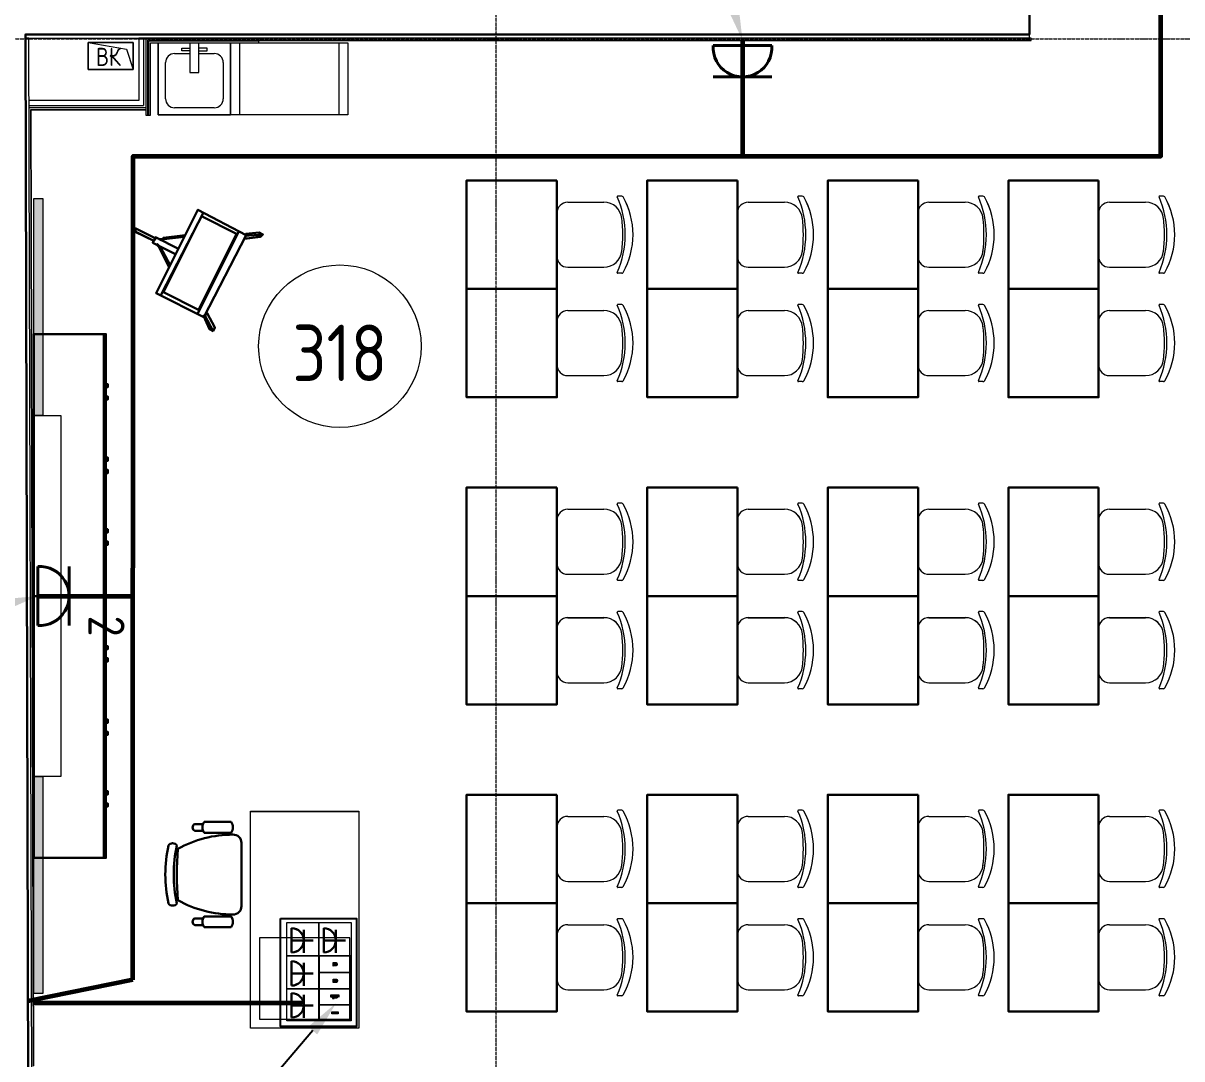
# Model space of a CAD drawing. Header units: millimetres. Extents: x -32 to 417638015, y -35 to 175284279.
# Drawn here: x 417139429 to 417145845, y 175234348 to 175240081 of the extents above; entities that cross this region are included whole.
import ezdxf
from ezdxf import colors
from ezdxf.entities.mleader import LeaderData, LeaderLine
from ezdxf.math import Vec2, Vec3

# ---------------------------------------------------------------- set-up
doc = ezdxf.new("R2010")
doc.units = ezdxf.units.MM
doc.linetypes.add('ADSK_Линия сетки', pattern=[25, 20, -2.5, 0, -2.5])
for name, color, linetype, lineweight in [('_ЭМ_В полу', 26, 'Кабель в трубе', 60), ('_ЭМ_гофра', 5, 'Continuous', 60), ('_ЭМ_ТХобщее_слой', 7, 'Continuous', 30), ('Аннотация', 7, 'Continuous', 18), ('Обобщенные модели', 7, 'Continuous', 18), ('Оси', 253, 'Continuous', 9), ('Сантехника', 7, 'Continuous', 18), ('Стены несущие', 7, 'Continuous', 30), ('Стены отделка', 7, 'Continuous', 30), ('Стены штриховка', 7, 'Continuous', 9), ('ТХ', 5, 'Continuous', 0), ('ШТРИХОВКА', 252, 'Continuous', 15), ('Электро', 250, 'Continuous', 25), ('ЭМ', 5, 'Continuous', 40), ('ЭОМ_Кабель Быт. розеток', 5, 'Continuous', 30), ('ЭОМ_Кабель для СУП', 150, 'Continuous', 9)]:
    doc.layers.add(name, color=color, linetype=linetype, lineweight=lineweight)
for name, color, linetype in [('_ЭМ_Надписи', 7, 'Continuous'), ('PDF _СС_розетки', 7, 'Continuous'), ('ВНУТРЯНКА', 1, 'Continuous'), ('ЭОМ_Лотки рабочие', 5, 'Continuous')]:
    doc.layers.add(name, color=color, linetype=linetype)
doc.layers.add('PDF _ЭОМ _розетки', color=7, linetype='Continuous', true_color=0xeb0000)
doc.layers.add('Линии', color=7, linetype='Continuous', lineweight=9, true_color=0x00a600)
doc.styles.add('ELine', font='txt.shx')
doc.styles.add('GOST Common', font='GOST_Common.ttf', dxfattribs={"width": 0.9, "height": 350})
doc.styles.add('GOST Common_4', font='GOST_Common.ttf', dxfattribs={"width": 0.9, "height": 200})
doc.styles.add('ЭОМ', font='isocpeur.ttf', dxfattribs={"width": 0.85, "height": 250})
doc.linetypes.add('TRAY', pattern='A,12.119257,["_",ELine,S=4.5,R=90,X=0,Y=-1.555839],0.750382,["_",ELine,S=4.5,R=0,X=0,Y=-0.805849],1.314849,["_",ELine,S=4.5,R=0,X=0,Y=-0.805849],2.250029,["_",ELine,S=4.5,R=90,X=0,Y=-1.555839],13.565483', length=30)
doc.linetypes.add('Кабель в трубе', pattern='A,8,[133,ltypeshp.shx,S=1,R=0,X=10,Y=1.3],-3,[130,ltypeshp.shx,S=1.5,R=-45,X=-1.5,Y=0],8', length=19)

# ---------------------------------------------------------------- blocks, each defined once
blk = doc.blocks.new('Стул ученич штабелир №5-7')
at = {"color": 0, "linetype": 'ByBlock', "lineweight": -2}
for p, q in [((-120.1, 0), (120.1, 0)), ((-120.1, 0), (120.1, 0)), ((-179.9, -60), (-179.9, -260.3)), ((-179.9, -60), (-179.9, -260.3)), ((180.1, -60), (180.1, -260.3)), ((180.1, -60), (180.1, -260.3)), ((-213.4, -359), (-213.4, -337.3)), ((-213.4, -359), (-213.4, -337.3)), ((213.6, -359), (213.6, -337.3)), ((213.6, -359), (213.6, -337.3))]:
    blk.add_line(p, q, dxfattribs=at)
for centre, radius, start, end in [((-119.9, -60), 60, 90, 180), ((-119.9, -60), 60, 90, 180), ((120.1, -60), 60, 0, 90), ((120.1, -60), 60, 0, 90), ((-79.9, -260.3), 100, 180, 264.25844), ((-79.9, -260.3), 100, 180, 264.25844), ((80.1, -260.3), 100, 275.74156, 0), ((80.1, -260.3), 100, 275.74156, 0), ((-210.4, -337.3), 3, 63.89783, 180), ((-210.4, -337.3), 3, 63.89783, 180), ((-203.4, -359), 10, 180, 238.06825), ((-203.4, -359), 10, 180, 238.06825), ((0.1, 142.3), 520.8, 246.31951, 293.68049), ((0.1, 142.3), 520.8, 246.31951, 293.68049), ((0.1, 9), 430.5, 240.99166, 299.00834), ((0.1, 9), 430.5, 240.99166, 299.00834), ((0.1, 435.5), 800.4, 263.24698, 276.75302), ((0.1, 435.5), 800.4, 263.24698, 276.75302), ((203.6, -359), 10, 301.93175, 0), ((203.6, -359), 10, 301.93175, 0), ((210.6, -337.3), 3, 0, 116.10217), ((210.6, -337.3), 3, 0, 116.10217)]:
    blk.add_arc(centre, radius, start, end, dxfattribs=at)
blk = doc.blocks.new('ТХ 3 этаж')
at = {"lineweight": 0}
h = blk.add_hatch(color=8, dxfattribs=at)
h.dxf.hatch_style = 1
h.paths.add_polyline_path([(15106.6, 7450.6), (15156.6, 7450.6), (15156.6, 6250.6), (15106.6, 6250.6)])
h = blk.add_hatch(color=8, dxfattribs=at)
h.dxf.hatch_style = 1
h.paths.add_polyline_path([(15106.6, 4250.6), (15156.6, 4250.6), (15156.6, 3050.6), (15106.6, 3050.6)])
at = {"color": 8, "linetype": 'Continuous'}
for p, q in [((15494.5, 5250.6), (15494.5, 6700.6)), ((15494.5, 3800.6), (15494.5, 5250.6)), ((15998.3, 3988.2), (16043.9, 3988.1)), ((16049.7, 4000.2), (16200.9, 4000.2)), ((15998.4, 3951.4), (16044.1, 3951.4)), ((16049.7, 3940), (16200.9, 3940)), ((16257.1, 3533.5), (16257.1, 3883.7)), ((15998.3, 3465.7), (16044.1, 3465.7)), ((16049.7, 3477.2), (16200.9, 3477.2)), ((15998.3, 3429), (16043.9, 3429)), ((16049.7, 3417), (16200.9, 3417))]:
    blk.add_line(p, q, dxfattribs=at)
at = {"color": 8}
for points in [[(18003.9, 7550.6), (18003.9, 6950.6), (17503.9, 6950.6), (17503.9, 7550.6)], [(19003.9, 7550.6), (19003.9, 6950.6), (18503.9, 6950.6), (18503.9, 7550.6)], [(20003.9, 7550.6), (20003.9, 6950.6), (19503.9, 6950.6), (19503.9, 7550.6)], [(21003.9, 7550.6), (21003.9, 6950.6), (20503.9, 6950.6), (20503.9, 7550.6)], [(16283.7, 7247.6), (16049.4, 6793.8), (15784.1, 6927.1), (16016, 7388.5)], [(16230.1, 7255.4), (16018.8, 6834.7), (15825, 6932.1), (16036.3, 7352.7)], [(15771.1, 7216.2), (15669.1, 7267.5), (15671.6, 7285.3), (15783.8, 7229)], [(15794, 7198.3), (15786.3, 7195.8), (15799.1, 7183)], [(15811.9, 7221.3), (15801.7, 7226.4), (15827.2, 7226.3)], [(18003.9, 6950.6), (18003.9, 6350.6), (17503.9, 6350.6), (17503.9, 6950.6)], [(19003.9, 6950.6), (19003.9, 6350.6), (18503.9, 6350.6), (18503.9, 6950.6)], [(20003.9, 6950.6), (20003.9, 6350.6), (19503.9, 6350.6), (19503.9, 6950.6)], [(21003.9, 6950.6), (21003.9, 6350.6), (20503.9, 6350.6), (20503.9, 6950.6)], [(16100.3, 6717.2), (16110.5, 6737.6), (16067.3, 6816.8), (16049.4, 6793.8), (16046.8, 6801.5), (16079.9, 6727.4)], [(18003.9, 5850.6), (18003.9, 5250.6), (17503.9, 5250.6), (17503.9, 5850.6)], [(19003.9, 5850.6), (19003.9, 5250.6), (18503.9, 5250.6), (18503.9, 5850.6)], [(20003.9, 5850.6), (20003.9, 5250.6), (19503.9, 5250.6), (19503.9, 5850.6)], [(21003.9, 5850.6), (21003.9, 5250.6), (20503.9, 5250.6), (20503.9, 5850.6)], [(18003.9, 5250.6), (18003.9, 4650.6), (17503.9, 4650.6), (17503.9, 5250.6)], [(19003.9, 5250.6), (19003.9, 4650.6), (18503.9, 4650.6), (18503.9, 5250.6)], [(20003.9, 5250.6), (20003.9, 4650.6), (19503.9, 4650.6), (19503.9, 5250.6)], [(21003.9, 5250.6), (21003.9, 4650.6), (20503.9, 4650.6), (20503.9, 5250.6)], [(18003.9, 4150.6), (18003.9, 3550.6), (17503.9, 3550.6), (17503.9, 4150.6)], [(19003.9, 4150.6), (19003.9, 3550.6), (18503.9, 3550.6), (18503.9, 4150.6)], [(20003.9, 4150.6), (20003.9, 3550.6), (19503.9, 3550.6), (19503.9, 4150.6)], [(21003.9, 4150.6), (21003.9, 3550.6), (20503.9, 3550.6), (20503.9, 4150.6)], [(18003.9, 3550.6), (18003.9, 2950.6), (17503.9, 2950.6), (17503.9, 3550.6)], [(19003.9, 3550.6), (19003.9, 2950.6), (18503.9, 2950.6), (18503.9, 3550.6)], [(20003.9, 3550.6), (20003.9, 2950.6), (19503.9, 2950.6), (19503.9, 3550.6)], [(21003.9, 3550.6), (21003.9, 2950.6), (20503.9, 2950.6), (20503.9, 3550.6)]]:
    blk.add_lwpolyline(points, close=True, dxfattribs=at)
at = {"color": 8, "lineweight": 0}
for points in [[(15106.6, 7450.6), (15156.6, 7450.6), (15156.6, 6250.6), (15106.6, 6250.6), (15106.6, 7450.6)], [(15106.6, 4250.6), (15156.6, 4250.6), (15156.6, 3050.6), (15106.6, 3050.6), (15106.6, 4250.6)]]:
    blk.add_lwpolyline(points, dxfattribs=at)
at = {"color": 8}
for points in [[(16046.6, 7373.1), (15812.2, 6919.4)], [(16242.9, 7268.1), (16016.2, 6816.9)], [(16276.1, 7245.1), (16375.6, 7252.5), (16362.8, 7239.8), (16273.5, 7227.2), (16283.7, 7247.6), (16281.2, 7255.3), (16355.2, 7262.8)], [(16355.2, 7262.8), (16375.6, 7252.5)], [(15892.4, 7142.5), (15765.9, 7206), (15781.3, 7236.6), (15907.7, 7173.1)], [(15940.5, 7238.4), (15827.2, 7226.3), (15824.7, 7234), (15945.3, 7247.9)], [(15861.6, 7081.3), (15806.7, 7185.5), (15799.1, 7183), (15856.8, 7071.7)], [(16100.3, 6717.2), (16054.5, 6804)]]:
    blk.add_lwpolyline(points, dxfattribs=at)
at = {"color": 8, "linetype": 'Continuous'}
for points in [[(15106.6, 5250.6), (15506.6, 5250.6), (15506.6, 6700.6), (15106.6, 6700.6)], [(15506.6, 6423.5), (15506.6, 6406.1), (15516.8, 6406.1), (15516.8, 6423.5)], [(15506.6, 6355.8), (15506.6, 6338.5), (15516.8, 6338.5), (15516.8, 6355.8)], [(15506.6, 6016.5), (15506.6, 5999.1), (15516.8, 5999.1), (15516.8, 6016.5)], [(15506.6, 5948.8), (15506.6, 5931.4), (15516.8, 5931.4), (15516.8, 5948.8)], [(15506.6, 5619.6), (15506.6, 5602.2), (15516.8, 5602.2), (15516.8, 5619.6)], [(15506.6, 5551.9), (15506.6, 5534.6), (15516.8, 5534.6), (15516.8, 5551.9)], [(15106.6, 3800.6), (15506.6, 3800.6), (15506.6, 5250.6), (15106.6, 5250.6)], [(15506.6, 4973.5), (15506.6, 4956.1), (15516.8, 4956.1), (15516.8, 4973.5)], [(15506.6, 4905.8), (15506.6, 4888.5), (15516.8, 4888.5), (15516.8, 4905.8)], [(15506.6, 4566.5), (15506.6, 4549.1), (15516.8, 4549.1), (15516.8, 4566.5)], [(15506.6, 4498.8), (15506.6, 4481.4), (15516.8, 4481.4), (15516.8, 4498.8)], [(15506.6, 4169.6), (15506.6, 4152.2), (15516.8, 4152.2), (15516.8, 4169.6)], [(15506.6, 4101.9), (15506.6, 4084.6), (15516.8, 4084.6), (15516.8, 4101.9)]]:
    blk.add_lwpolyline(points, close=True, dxfattribs=at)
at = {"color": 8, "linetype": 'Continuous', "lineweight": 5}
blk.add_lwpolyline([(15256.6, 6250.6), (15256.6, 4250.6), (15106.6, 4250.6), (15106.6, 6250.6)], close=True, dxfattribs=at)
at = {"color": 8, "linetype": 'Continuous'}
for centre, radius, start, end in [((16006.8, 3969.8), 20.2, 114.89545, 245.33537), ((16099.7, 3970.1), 58.4, 148.95101, 211.04877), ((16150.8, 3970.1), 58.4, 328.95097, 31.04877), ((16208.7, 3305.2), 624.5, 89.87797, 119.10589), ((16211.7, 3884.2), 45.4, 359.25187, 92.18664), ((16582.8, 3709.3), 747.5, 167.60199, 192.39777), ((15876, 3853.9), 28.1, 34.29007, 145.70964), ((16629.3, 3709.3), 747.5, 167.60199, 192.39777), ((17661.1, 3709.3), 1761.9, 175.39382, 184.65462), ((15876, 3564.6), 28.1, 214.29147, 325.70827), ((16208.7, 4112), 624.5, 240.90677, 270.12147), ((16211.7, 3532.9), 45.4, 267.81347, 0.74787), ((16006.9, 3447.4), 20.2, 114.89545, 245.33537), ((16099.7, 3447.1), 58.4, 148.95098, 211.04877), ((16150.8, 3447.1), 58.4, 328.95097, 31.04877)]:
    blk.add_arc(centre, radius, start, end, dxfattribs=at)
at = {"layer": 'ТХ', "color": 8}
for points in [[(16196.4, 8313.6), (16846.4, 8313.6), (16846.4, 7913.6), (16196.4, 7913.6)], [(16907.1, 4058.6), (16907.1, 2858.6), (16307.1, 2858.6), (16307.1, 4058.6)], [(16357.1, 3358.6), (16357.1, 2908.6), (16857.1, 2908.6), (16857.1, 3358.6)]]:
    blk.add_lwpolyline(points, close=True, dxfattribs=at)
for points in [[(16246.4, 8313.6), (16246.4, 7913.6)], [(16796.4, 8313.6), (16796.4, 7913.6)]]:
    blk.add_lwpolyline(points, dxfattribs=at)
at = {"layer": 'ТХ', "color": 8, "lineweight": 0, "rotation": 90}
for p in [(18003.9, 7250.6), (19003.9, 7250.6), (20003.9, 7250.6), (21003.9, 7250.6), (18003.9, 6650.6), (19003.9, 6650.6), (20003.9, 6650.6), (21003.9, 6650.6), (18003.9, 5550.6), (19003.9, 5550.6), (20003.9, 5550.6), (21003.9, 5550.6), (18003.9, 4950.6), (19003.9, 4950.6), (20003.9, 4950.6), (21003.9, 4950.6), (18003.9, 3850.6), (19003.9, 3850.6), (20003.9, 3850.6), (21003.9, 3850.6), (18003.9, 3250.6), (19003.9, 3250.6), (20003.9, 3250.6), (21003.9, 3250.6)]:
    blk.add_blockref('Стул ученич штабелир №5-7', p, dxfattribs=at)
blk = doc.blocks.new('План 3 этажа')
at = {"layer": 'Линии', "color": 8}
blk.add_circle((9791.155, 6751.874), 450, dxfattribs=at)
at = {"layer": 'Обобщенные модели', "color": 8}
for p, q in [((8397.343, 8284.103), (8397.343, 8434.103)), ((8397.343, 8434.103), (8647.343, 8434.103)), ((8397.343, 8434.103), (8609.843, 8396.603)), ((8647.343, 8434.103), (8397.343, 8434.103)), ((8397.343, 8434.103), (8397.343, 8284.103)), ((8647.343, 8434.103), (8647.343, 8284.103)), ((8647.343, 8284.103), (8647.343, 8434.103)), ((8609.843, 8396.603), (8647.343, 8284.103)), ((8647.343, 8284.103), (8397.343, 8284.103)), ((8397.343, 8284.103), (8647.343, 8284.103))]:
    blk.add_line(p, q, dxfattribs=at)
for start, end in [(90, 270), (105, 180), (210, 270), (270, 90), (330, 75)]:
    blk.add_arc((8522.343, 8359.103), 2.5, start, end, dxfattribs=at)
at = {"layer": 'Оси', "color": 8, "linetype": 'ADSK_Линия сетки'}
for p, q in [((10656.908, -3523.688), (10656.908, 21256.876)), ((-10051.774, 8453.902), (56512.196, 8453.902))]:
    blk.add_line(p, q, dxfattribs=at)
at = {"layer": 'Сантехника', "color": 8}
for p, q in [((8785.54, 8431.544), (8785.54, 8032.14)), ((8785.54, 8032.14), (8785.54, 8431.544)), ((8960.54, 8431.544), (8960.54, 8267.127)), ((9010.54, 8267.127), (9010.54, 8431.544)), ((9185.54, 8032.14), (9185.54, 8431.544)), ((9185.54, 8431.544), (9185.54, 8032.14)), ((8875.54, 8372.141), (8960.54, 8372.141)), ((8915.54, 8402.14), (8960.54, 8402.14)), ((8915.54, 8387.14), (8915.54, 8402.14)), ((8960.54, 8387.14), (8915.54, 8387.14)), ((9055.54, 8402.14), (9010.54, 8402.14)), ((9010.54, 8387.14), (9055.54, 8387.14)), ((9010.54, 8372.141), (9095.539, 8372.141)), ((9055.54, 8387.14), (9055.54, 8402.14)), ((8825.54, 8122.139), (8825.54, 8322.141)), ((9145.539, 8322.141), (9145.539, 8122.139)), ((8960.54, 8267.127), (9010.54, 8267.127)), ((8785.54, 8032.14), (9185.54, 8032.14)), ((9185.54, 8032.14), (8785.54, 8032.14)), ((9095.539, 8072.139), (8875.54, 8072.139))]:
    blk.add_line(p, q, dxfattribs=at)
for centre, start, end in [((8875.54, 8322.141), 90, 180), ((9095.539, 8322.141), 0, 90), ((8875.54, 8122.139), 180, 270), ((9095.539, 8122.139), 270, 0)]:
    blk.add_arc(centre, 50, start, end, dxfattribs=at)
at = {"layer": 'Стены несущие', "color": 8}
for p, q in [((13610.343, 8477.14), (13610.343, 8847.14)), ((8821.343, 8477.14), (8049.457, 8477.14)), ((8065.475, 2556.839), (8049.457, 8477.14)), ((13610.343, 8477.14), (8821.343, 8477.14))]:
    blk.add_line(p, q, dxfattribs=at)
at = {"layer": 'Стены отделка', "color": 8, "lineweight": 9}
for p, q in [((8049.457, 8477.14), (8047.343, 8477.14)), ((8047.343, 8477.14), (8047.343, 8457.14)), ((13610.343, 8457.14), (13610.343, 8477.14)), ((8047.343, 8457.14), (9342.343, 8457.14)), ((8067.94, 8457.193), (8047.941, 8457.133)), ((8047.941, 8457.133), (8065.475, 2558.324)), ((8085.42, 2577.133), (8067.94, 8457.193)), ((8677.343, 8456.544), (8677.343, 8111.544)), ((9342.343, 8456.544), (8677.343, 8456.544)), ((8717.343, 8456.544), (8717.343, 8031.544)), ((8742.343, 8031.544), (8742.343, 8431.544)), ((8742.343, 8431.544), (9342.343, 8431.544)), ((9342.343, 8457.14), (9342.343, 8456.544)), ((9342.343, 8445.14), (13620.343, 8445.14)), ((9342.343, 8431.544), (9342.343, 8445.14)), ((13620.343, 8457.14), (13610.343, 8457.14)), ((13620.343, 8445.14), (13620.343, 8457.14)), ((8677.343, 8111.544), (8068.477, 8111.544)), ((8068.477, 8111.544), (8068.477, 8071.544)), ((8717.343, 8071.544), (8068.477, 8071.544)), ((8081.123, 8059.544), (8717.343, 8059.544)), ((8096.849, 2769.133), (8081.123, 8059.544)), ((8717.343, 8031.544), (8742.343, 8031.544))]:
    blk.add_line(p, q, dxfattribs=at)
at = {"layer": 'Стены штриховка', "color": 8}
for p, q in [((8704.343, 8456.544), (8704.343, 8084.544)), ((8727.343, 8031.544), (8727.343, 8446.544)), ((9342.343, 8446.544), (8727.343, 8446.544)), ((8733.343, 8031.544), (8733.343, 8440.544)), ((9342.343, 8440.544), (8733.343, 8440.544)), ((13610.343, 8457.14), (9342.343, 8457.14)), ((9342.343, 8447.14), (13620.343, 8447.14)), ((9342.343, 8447.14), (9342.343, 8445.14)), ((8068.477, 8084.544), (8704.343, 8084.544)), ((8079.117, 8061.544), (8717.343, 8061.544)), ((8094.855, 2767.133), (8079.117, 8061.544))]:
    blk.add_line(p, q, dxfattribs=at)
at = {"layer": 'ЭОМ_Лотки рабочие'}
blk.add_blockref('ТХ 3 этаж', (-7010.895, 118.542), dxfattribs=at)
at = {"layer": 'Аннотация', "color": 8, "lineweight": 9, "line_spacing_factor": 1.022766}
for s, insert, char_height, width, attachment_point, style in [('\\pxt3.6,7.2,10.8,14.4,18,21.6,25.2,28.8,32.4,36,39.6,43.2,46.8,50.4,54,57.6,61.2,64.8,68.4,72,75.6,79.2,82.8,86.4,90,93.6,97.2,100.8,104.4,108,111.6,115.2;{ВК}', (8440.332, 8403.759), 100, 156.348, 1, 'GOST Common_4'), ('318', (9791.155, 6714.926), 312.5, 520.21112, 5, 'GOST Common')]:
    blk.add_mtext(s, dxfattribs=dict(at, insert=insert, char_height=char_height, width=width, attachment_point=attachment_point, style=style))
blk = doc.blocks.new('_ЭМ_ТХ2_3 этаж_нов')
at = {"lineweight": 0}
h = blk.add_hatch(color=8, dxfattribs=at)
h.dxf.hatch_style = 1
h.paths.add_polyline_path([(14088.8, 7415.2), (14138.8, 7415.2), (14138.8, 6215.2), (14088.8, 6215.2)])
h = blk.add_hatch(color=8, dxfattribs=at)
h.dxf.hatch_style = 1
h.paths.add_polyline_path([(14088.8, 4215.2), (14138.8, 4215.2), (14138.8, 3015.2), (14088.8, 3015.2)])
at = {"color": 8, "linetype": 'Continuous'}
for p, q in [((14476.7, 5215.2), (14476.7, 6665.2)), ((14476.7, 3765.2), (14476.7, 5215.2)), ((14980.5, 3952.8), (15026.1, 3952.8)), ((14980.5, 3916.1), (15026.3, 3916.1)), ((15031.9, 3964.8), (15183.1, 3964.8)), ((15031.9, 3904.6), (15183.1, 3904.6)), ((15239.3, 3498.1), (15239.3, 3848.3)), ((14980.5, 3430.4), (15026.3, 3430.4)), ((15031.9, 3441.8), (15183.1, 3441.8)), ((14980.5, 3393.6), (15026.1, 3393.7)), ((15031.9, 3381.6), (15183.1, 3381.6))]:
    blk.add_line(p, q, dxfattribs=at)
at = {"color": 8}
for points in [[(16986.1, 7515.2), (16986.1, 6915.2), (16486.1, 6915.2), (16486.1, 7515.2)], [(17986.1, 7515.2), (17986.1, 6915.2), (17486.1, 6915.2), (17486.1, 7515.2)], [(18986.1, 7515.2), (18986.1, 6915.2), (18486.1, 6915.2), (18486.1, 7515.2)], [(19986.1, 7515.2), (19986.1, 6915.2), (19486.1, 6915.2), (19486.1, 7515.2)], [(15265.9, 7212.2), (15031.6, 6758.5), (14766.3, 6891.7), (14998.2, 7353.2)], [(15212.3, 7220), (15001, 6799.4), (14807.2, 6896.8), (15018.5, 7317.4)], [(14753.3, 7180.9), (14651.2, 7232.1), (14653.8, 7250), (14766, 7193.6)], [(14794.1, 7185.9), (14783.9, 7191), (14809.4, 7191)], [(14776.2, 7162.9), (14768.5, 7160.4), (14781.3, 7147.6)], [(16986.1, 6915.2), (16986.1, 6315.2), (16486.1, 6315.2), (16486.1, 6915.2)], [(17986.1, 6915.2), (17986.1, 6315.2), (17486.1, 6315.2), (17486.1, 6915.2)], [(18986.1, 6915.2), (18986.1, 6315.2), (18486.1, 6315.2), (18486.1, 6915.2)], [(19986.1, 6915.2), (19986.1, 6315.2), (19486.1, 6315.2), (19486.1, 6915.2)], [(15082.5, 6681.8), (15092.7, 6702.2), (15049.5, 6781.4), (15031.6, 6758.5), (15029, 6766.2), (15062.1, 6692.1)], [(16986.1, 5815.2), (16986.1, 5215.2), (16486.1, 5215.2), (16486.1, 5815.2)], [(17986.1, 5815.2), (17986.1, 5215.2), (17486.1, 5215.2), (17486.1, 5815.2)], [(18986.1, 5815.2), (18986.1, 5215.2), (18486.1, 5215.2), (18486.1, 5815.2)], [(19986.1, 5815.2), (19986.1, 5215.2), (19486.1, 5215.2), (19486.1, 5815.2)], [(16986.1, 5215.2), (16986.1, 4615.2), (16486.1, 4615.2), (16486.1, 5215.2)], [(17986.1, 5215.2), (17986.1, 4615.2), (17486.1, 4615.2), (17486.1, 5215.2)], [(18986.1, 5215.2), (18986.1, 4615.2), (18486.1, 4615.2), (18486.1, 5215.2)], [(19986.1, 5215.2), (19986.1, 4615.2), (19486.1, 4615.2), (19486.1, 5215.2)], [(16986.1, 4115.2), (16986.1, 3515.2), (16486.1, 3515.2), (16486.1, 4115.2)], [(17986.1, 4115.2), (17986.1, 3515.2), (17486.1, 3515.2), (17486.1, 4115.2)], [(18986.1, 4115.2), (18986.1, 3515.2), (18486.1, 3515.2), (18486.1, 4115.2)], [(19986.1, 4115.2), (19986.1, 3515.2), (19486.1, 3515.2), (19486.1, 4115.2)], [(16986.1, 3515.2), (16986.1, 2915.2), (16486.1, 2915.2), (16486.1, 3515.2)], [(17986.1, 3515.2), (17986.1, 2915.2), (17486.1, 2915.2), (17486.1, 3515.2)], [(18986.1, 3515.2), (18986.1, 2915.2), (18486.1, 2915.2), (18486.1, 3515.2)], [(19986.1, 3515.2), (19986.1, 2915.2), (19486.1, 2915.2), (19486.1, 3515.2)]]:
    blk.add_lwpolyline(points, close=True, dxfattribs=at)
at = {"color": 8, "lineweight": 0}
for points in [[(14088.8, 7415.2), (14138.8, 7415.2), (14138.8, 6215.2), (14088.8, 6215.2), (14088.8, 7415.2)], [(14088.8, 4215.2), (14138.8, 4215.2), (14138.8, 3015.2), (14088.8, 3015.2), (14088.8, 4215.2)]]:
    blk.add_lwpolyline(points, dxfattribs=at)
at = {"color": 8}
for points in [[(15028.8, 7337.8), (14794.4, 6884)], [(14874.6, 7107.1), (14748.1, 7170.7), (14763.5, 7201.3), (14889.9, 7137.7)], [(14922.7, 7203), (14809.4, 7191), (14806.9, 7198.6), (14927.5, 7212.5)], [(15225.1, 7232.7), (14998.4, 6781.5)], [(15258.3, 7209.7), (15357.8, 7217.2), (15345, 7204.4), (15255.7, 7191.8), (15265.9, 7212.2), (15263.4, 7219.9), (15337.4, 7227.4)], [(15337.4, 7227.4), (15357.8, 7217.2)], [(14843.8, 7046), (14788.9, 7150.2), (14781.3, 7147.6), (14839, 7036.3)], [(15082.5, 6681.8), (15036.7, 6768.7)]]:
    blk.add_lwpolyline(points, dxfattribs=at)
at = {"color": 8, "linetype": 'Continuous'}
for points in [[(14088.8, 5215.2), (14488.8, 5215.2), (14488.8, 6665.2), (14088.8, 6665.2)], [(14488.8, 6388.2), (14488.8, 6370.8), (14499, 6370.8), (14499, 6388.2)], [(14488.8, 6320.5), (14488.8, 6303.1), (14499, 6303.1), (14499, 6320.5)], [(14488.8, 5981.1), (14488.8, 5963.8), (14499, 5963.8), (14499, 5981.1)], [(14488.8, 5913.5), (14488.8, 5896.1), (14499, 5896.1), (14499, 5913.5)], [(14488.8, 5584.3), (14488.8, 5566.9), (14499, 5566.9), (14499, 5584.3)], [(14488.8, 5516.6), (14488.8, 5499.2), (14499, 5499.2), (14499, 5516.6)], [(14088.8, 3765.2), (14488.8, 3765.2), (14488.8, 5215.2), (14088.8, 5215.2)], [(14488.8, 4938.2), (14488.8, 4920.8), (14499, 4920.8), (14499, 4938.2)], [(14488.8, 4870.5), (14488.8, 4853.1), (14499, 4853.1), (14499, 4870.5)], [(14488.8, 4531.1), (14488.8, 4513.8), (14499, 4513.8), (14499, 4531.1)], [(14488.8, 4463.5), (14488.8, 4446.1), (14499, 4446.1), (14499, 4463.5)], [(14488.8, 4134.3), (14488.8, 4116.9), (14499, 4116.9), (14499, 4134.3)], [(14488.8, 4066.6), (14488.8, 4049.2), (14499, 4049.2), (14499, 4066.6)]]:
    blk.add_lwpolyline(points, close=True, dxfattribs=at)
at = {"color": 8, "linetype": 'Continuous', "lineweight": 5}
blk.add_lwpolyline([(14238.8, 6215.2), (14238.8, 4215.2), (14088.8, 4215.2), (14088.8, 6215.2)], close=True, dxfattribs=at)
at = {"color": 8, "linetype": 'Continuous'}
for centre, radius, start, end in [((14989, 3934.4), 20.2, 114.89545, 245.33537), ((15081.9, 3934.7), 58.4, 148.95101, 211.04877), ((15133, 3934.7), 58.4, 328.95097, 31.04877), ((15190.8, 3269.8), 624.5, 89.87797, 119.10589), ((15193.9, 3848.9), 45.4, 359.25187, 92.18664), ((15565, 3673.9), 747.5, 167.60199, 192.39777), ((14858.2, 3818.6), 28.1, 34.29007, 145.70964), ((15611.5, 3673.9), 747.5, 167.60199, 192.39777), ((16643.3, 3673.9), 1761.9, 175.39382, 184.65462), ((15190.9, 4076.6), 624.5, 240.90677, 270.12147), ((14858.2, 3529.3), 28.1, 214.29147, 325.70827), ((15193.9, 3497.5), 45.4, 267.81347, 0.74787), ((14989.1, 3412), 20.2, 114.89545, 245.33537), ((15081.9, 3411.7), 58.4, 148.95098, 211.04877), ((15133, 3411.7), 58.4, 328.95097, 31.04877)]:
    blk.add_arc(centre, radius, start, end, dxfattribs=at)
at = {"layer": 'ТХ', "color": 8}
for points in [[(15178.6, 8278.2), (15828.6, 8278.2), (15828.6, 7878.2), (15178.6, 7878.2)], [(15889.3, 4023.2), (15889.3, 2823.2), (15289.3, 2823.2), (15289.3, 4023.2)], [(15339.3, 3323.2), (15339.3, 2873.2), (15839.3, 2873.2), (15839.3, 3323.2)]]:
    blk.add_lwpolyline(points, close=True, dxfattribs=at)
for points in [[(15228.6, 8278.2), (15228.6, 7878.2)], [(15778.6, 8278.2), (15778.6, 7878.2)]]:
    blk.add_lwpolyline(points, dxfattribs=at)
at = {"layer": 'ТХ', "color": 8, "lineweight": 0, "rotation": 90}
for p in [(16986.1, 7215.2), (17986.1, 7215.2), (18986.1, 7215.2), (19986.1, 7215.2), (16986.1, 6615.2), (17986.1, 6615.2), (18986.1, 6615.2), (19986.1, 6615.2), (16986.1, 5515.2), (17986.1, 5515.2), (18986.1, 5515.2), (19986.1, 5515.2), (16986.1, 4915.2), (17986.1, 4915.2), (18986.1, 4915.2), (19986.1, 4915.2), (16986.1, 3815.2), (17986.1, 3815.2), (18986.1, 3815.2), (19986.1, 3815.2), (16986.1, 3215.2), (17986.1, 3215.2), (18986.1, 3215.2), (19986.1, 3215.2)]:
    blk.add_blockref('Стул ученич штабелир №5-7', p, dxfattribs=at)
blk = doc.blocks.new('розетк для люка')
at = {"layer": 'ВНУТРЯНКА', "color": 5, "lineweight": 30, "ltscale": 100, "transparency": 33554687}
blk.add_line((-67.1, -58.8), (-67.1, 69), dxfattribs=at)
at = {"layer": 'Электро', "color": 5, "lineweight": 30, "transparency": 33554687}
for p, q in [((0, 67.3), (0, -67.3)), ((0, 0), (-120.1, 0))]:
    blk.add_line(p, q, dxfattribs=at)
blk.add_ellipse((0.1, 0), major_axis=(47.6, 47.6), ratio=1, start_param=0.787621, end_param=3.924768, dxfattribs=at)
blk = doc.blocks.new('Люк на 6 мест')
h = blk.add_hatch(color=256)
h.dxf.hatch_style = 1
h.paths.add_polyline_path([(-284.6, 515.7), (-284.6, 526.8), (-319.2, 527), (-319.2, 515.9)])
h = blk.add_hatch(color=256)
h.dxf.hatch_style = 1
h.paths.add_polyline_path([(-323.7, 435.1), (-323.7, 435.1), (-313, 442.8), (-289.1, 442.7), (-279.4, 435), (-279.4, 435), (-279.3, 422.8), (-323.6, 422.8)])
h = blk.add_hatch(color=256)
h.dxf.hatch_style = 1
h.paths.add_polyline_path([(-311.7, 334.8), (-311.7, 341.7), (-317.2, 341.7), (-317.3, 347.2), (-311.8, 347.2), (-311.8, 354.1), (-292.5, 354.1), (-292.5, 334.9)])
h = blk.add_hatch(color=256)
h.dxf.hatch_style = 1
h.paths.add_polyline_path([(-311.3, 243.2), (-311.3, 250.1), (-316.8, 250.1), (-316.8, 255.6), (-311.3, 255.6), (-311.3, 262.4), (-292, 262.5), (-292, 243.2)])
for p, q in [((-323.6, 422.8), (-323.7, 435.1)), ((-323.7, 435.1), (-323.7, 435.1)), ((-279.3, 422.8), (-323.6, 422.8)), ((-289.1, 442.7), (-296.8, 442.7)), ((-296.8, 442.7), (-296.8, 435)), ((-289.1, 435), (-289.1, 442.7)), ((-289.1, 435), (-279.4, 435)), ((-279.4, 435), (-279.3, 422.8))]:
    blk.add_line(p, q)
for points in [[(-215.5, 477.1), (-388.3, 476.8), (-388.3, 565.7), (-215.5, 566)], [(-284.6, 526.8), (-284.6, 515.7), (-319.2, 515.9), (-319.2, 527)], [(-215.5, 388.2), (-388.3, 387.9), (-388.3, 476.8), (-215.5, 477.1)], [(-215.5, 299.3), (-388.3, 299), (-388.3, 387.9), (-215.5, 388.2)], [(-215.8, 205.5), (-388.7, 205.1), (-388.3, 299), (-215.5, 299.3)]]:
    blk.add_lwpolyline(points, close=True)
for points in [[(-311.8, 347.2), (-317.3, 347.2), (-317.2, 341.7), (-311.7, 341.7)], [(-311.8, 347.2), (-311.8, 354.1), (-292.5, 354.1)], [(-292.5, 354.1), (-292.5, 334.9), (-311.7, 334.8), (-311.7, 341.7)], [(-292, 262.5), (-292, 243.2), (-311.3, 243.2), (-311.3, 250.1)], [(-311.3, 255.6), (-311.3, 262.4), (-292, 262.5)], [(-311.3, 255.6), (-316.8, 255.6), (-316.8, 250.1), (-311.3, 250.1)]]:
    blk.add_lwpolyline(points)
at = {"layer": 'PDF _СС_розетки', "linetype": 'Continuous', "lineweight": 20, "transparency": 33554687}
for points in [[(-391.2, 566), (-213.4, 566), (-213.4, 388.2), (-391.2, 388.2)], [(-391.2, 388.2), (-213.4, 388.2), (-213.4, 205.3), (-391.2, 205.3)], [(-391.2, 388.2), (-213.4, 388.2), (-213.4, 205.3), (-391.2, 205.3)], [(-391.2, 205.3), (-213.4, 205.3), (-213.4, 22.4), (-391.2, 22.4)]]:
    blk.add_lwpolyline(points, close=True, dxfattribs=at)
at = {"layer": 'PDF _ЭОМ _розетки', "color": 3, "linetype": 'Continuous', "lineweight": 25, "transparency": 33554687}
blk.add_lwpolyline([(0, 0), (-421.6, 0), (-421.6, 596.5), (0, 596.5)], close=True, dxfattribs=at)
at = {"layer": 'PDF _ЭОМ _розетки', "color": 7, "linetype": 'Continuous', "lineweight": 20, "transparency": 33554687}
for points in [[(-35.6, 388.2), (-213.4, 388.2), (-213.4, 566), (-35.6, 566)], [(-35.6, 205.3), (-213.4, 205.3), (-213.4, 388.2), (-35.6, 388.2)], [(-35.6, 22.4), (-213.4, 22.4), (-213.4, 205.3), (-35.6, 205.3)]]:
    blk.add_lwpolyline(points, close=True, dxfattribs=at)
at = {"layer": 'ВНУТРЯНКА', "color": 5, "lineweight": 30, "ltscale": 100, "transparency": 33554687}
for p, q in [((-129, 244.7), (-129, 372.6)), ((-128.8, 244.7), (-128.8, 372.6)), ((-306.8, 61.8), (-306.8, 189.7)), ((-306.6, 61.8), (-306.6, 189.7)), ((-128.8, 61.8), (-128.8, 189.7))]:
    blk.add_line(p, q, dxfattribs=at)
at = {"layer": 'ВНУТРЯНКА', "color": 1, "lineweight": 30, "ltscale": 100, "transparency": 33554687}
blk.add_line((-129, 61.8), (-129, 189.7), dxfattribs=at)
at = {"layer": 'Электро', "color": 5, "lineweight": 30, "transparency": 33554687}
for p, q in [((-61.9, 370.8), (-61.9, 236.3)), ((-61.7, 370.8), (-61.7, 236.3)), ((-61.9, 303.6), (-181.9, 303.6)), ((-61.7, 303.6), (-181.8, 303.6)), ((-239.5, 188), (-239.5, 53.4)), ((-61.7, 188), (-61.7, 53.4)), ((-239.7, 120.7), (-359.7, 120.7)), ((-239.5, 120.7), (-359.6, 120.7)), ((-61.7, 120.7), (-181.8, 120.7))]:
    blk.add_line(p, q, dxfattribs=at)
at = {"layer": 'Электро', "color": 1, "lineweight": 30, "transparency": 33554687}
for p, q in [((-239.7, 188), (-239.7, 53.4)), ((-61.9, 188), (-61.9, 53.4)), ((-61.9, 120.7), (-181.9, 120.7))]:
    blk.add_line(p, q, dxfattribs=at)
at = {"layer": 'Электро', "color": 5, "lineweight": 30, "transparency": 33554687}
for centre in [(-61.7, 303.6), (-61.6, 303.6), (-239.5, 120.7), (-239.4, 120.7), (-61.6, 120.7)]:
    blk.add_ellipse(centre, major_axis=(47.6, 47.6), ratio=1, start_param=0.787621, end_param=3.924768, dxfattribs=at)
at = {"layer": 'Электро', "color": 1, "lineweight": 30, "transparency": 33554687}
blk.add_ellipse((-61.7, 120.7), major_axis=(47.6, 47.6), ratio=1, start_param=0.787621, end_param=3.924768, dxfattribs=at)
at = {"color": 5, "linetype": 'TRAY', "lineweight": 53, "transparency": 33554687}
blk.add_blockref('розетк для люка', (-61.9, 480.3), dxfattribs=at)
blk = doc.blocks.new('1м розетка IP20')
at = {"layer": 'ЭМ', "color": 5}
for p, q in [((-10.5, 162.7), (-10.5, -162.7)), ((163.1, 162.7), (163.1, -162.7)), ((-10.5, 0), (315.5, 0))]:
    blk.add_line(p, q, dxfattribs=at)
blk.add_arc((0, 0), 163.1, 266.31959, 93.68041, dxfattribs=at)
blk = doc.blocks.new('2м розетка IP20')
at = {"layer": 'ЭМ', "color": 5}
for p, q in [((-494124.5, -357092.4), (-494124.5, -356766.5)), ((-494287.3, -356918.9), (-493961.8, -356918.9)), ((-494287.3, -357092.4), (-493961.8, -357092.4))]:
    blk.add_line(p, q, dxfattribs=at)
blk.add_arc((-494124.5, -357082), 163.1, 356.31959, 183.68041, dxfattribs=at)
at = {"layer": 'ЭОМ_Кабель Быт. розеток', "color": 7, "insert": (-494016.1, -356612.2), "char_height": 200, "attachment_point": 1, "style": 'ЭОМ'}
blk.add_mtext_dynamic_manual_height_columns('2', width=91.256, gutter_width=1250, heights=[0], dxfattribs=at)

msp = doc.modelspace()

# ---------------------------------------------------------------- linework, layer by layer
at = {"layer": '_ЭМ_В полу', "ltscale": 25}
msp.add_lwpolyline([(417140974.4, 175234656.2), (417139487.4, 175234656.5)], dxfattribs=at)
at = {"layer": '_ЭМ_гофра', "linetype": 'ByBlock'}
for points in [[(417140036.1, 175234785.4), (417140037.3, 175239344.9), (417145730, 175239344.9), (417145730, 175241905.8)], [(417143412.5, 175239985.8), (417143412.5, 175239344.9)], [(417139510.1, 175236909.8), (417140036.6, 175236909.7)], [(417140036.1, 175234785.4), (417139455.5, 175234667.3)]]:
    msp.add_lwpolyline(points, dxfattribs=at)

# ---------------------------------------------------------------- block references
at = {"layer": '_ЭМ_ТХобщее_слой', "lineweight": 50}
msp.add_blockref('_ЭМ_ТХ2_3 этаж_нов', (417125398.5, 175231694.6), dxfattribs=at)
at = {"layer": 'ШТРИХОВКА'}
msp.add_blockref('План 3 этажа', (417131391.6, 175231540.7), dxfattribs=at)
at = {"layer": 'ЭМ', "rotation": 270}
msp.add_blockref('1м розетка IP20', (417143412.5, 175239946.6), dxfattribs=at)
at = {"layer": 'ЭОМ_Кабель Быт. розеток', "rotation": 270}
msp.add_blockref('2м розетка IP20', (417496602.5, 174742785.3), dxfattribs=at)
at = {"layer": 'ЭОМ_Кабель для СУП', "color": 217, "linetype": 'ByBlock', "lineweight": 40, "true_color": 0x93278f, "transparency": 33554687, "rotation": 180}
msp.add_blockref('Люк на 6 мест', (417140853.7, 175235124.1), dxfattribs=at)

# ---------------------------------------------------------------- leaders
at = {"layer": '_ЭМ_Надписи', "color": 7, "ltscale": 5}
ml = msp.add_multileader_mtext('Standard', dxfattribs=at)
ml.set_content('{\\fGOST Common|b0|i0|c204|p34;\\W0.9;\\C256;3ЩРС-1\\fISOCPEUR|b0|i0|c204|p34;\\W0.85; Гр.9 Эл.суш.\\P\\fGOST Common|b0|i0|c0|p34;\\W0.9;h=\\fGOST Common|b0|i0|c204|p34;1\\fGOST Common|b0|i0|c0|p34;.\\fGOST Common|b0|i0|c204|p34;1м \\fGOST Common|b0|i0|c0|p34;L=1\\fGOST Common|b0|i0|c204|p34;м}', color=1, style='ЭОМ')
ml.set_leader_properties()
ml.build(insert=Vec2(0, 0))
ml.multileader.update_dxf_attribs({"text_left_attachment_type": 6, "text_right_attachment_type": 6, "dogleg_length": 0, "arrow_head_size": 200})
ctx = ml.context
ctx.base_point, ctx.char_height, ctx.arrow_head_size, ctx.landing_gap_size, ctx.plane_origin = Vec3(417137830, 175242562.5), 250, 200, 0, Vec3(417112174.5, 175255779)
ctx.left_attachment, ctx.right_attachment = 6, 6
notes = []
notes.append((ctx, [(0, (1, 1, 0), (417137830, 175242562.5), (1, 0), 0, [(0, [(417137060.2, 175240000)], 0, [])])]))
ctx.mtext.insert, ctx.mtext.width, ctx.mtext.defined_height, ctx.mtext.flow_direction = Vec3(417137830, 175242862.5), 2073.809, 545.6, 5
ml = msp.add_multileader_mtext('Standard', dxfattribs=at)
ml.set_content('{\\fGOST Common|b0|i0|c204|p34;\\W0.9;\\C256;3ЩРС-1\\fISOCPEUR|b0|i0|c204|p34;\\W0.85; Гр.7 Резерв\\P\\fGOST Common|b0|i0|c0|p34;\\W0.9;h=\\fGOST Common|b0|i0|c204|p34;1\\fGOST Common|b0|i0|c0|p34;.\\fGOST Common|b0|i0|c204|p34;8м}', color=1, style='ЭОМ')
ml.set_leader_properties()
ml.build(insert=Vec2(0, 0))
ml.multileader.update_dxf_attribs({"text_left_attachment_type": 6, "text_right_attachment_type": 6, "dogleg_length": 0, "arrow_head_size": 200})
ctx = ml.context
ctx.base_point, ctx.char_height, ctx.arrow_head_size, ctx.landing_gap_size, ctx.plane_origin = Vec3(417141184.6, 175242175.7), 250, 200, 0, Vec3(417115478.1, 175252084.3)
ctx.left_attachment, ctx.right_attachment = 6, 6
notes.append((ctx, [(1, (1, 1, 0), (417142790.8, 175242175.7), (-1, 0), 0, [(1, [(417143412.5, 175239985.8)], 0, [])])]))
ctx.mtext.insert, ctx.mtext.width, ctx.mtext.defined_height, ctx.mtext.flow_direction = Vec3(417141184.6, 175242475.7), 2273.288, 545.6, 5
ml = msp.add_multileader_mtext('Standard', dxfattribs=at)
ml.set_content('{\\fGOST Common|b0|i0|c204|p34;\\W0.9;\\C256;3ЩРС-1\\fISOCPEUR|b0|i0|c204|p34;\\W0.85; Гр.8\\P\\W1;\\C0;Итер. у-во}', color=1, style='ЭОМ')
ml.set_leader_properties()
ml.build(insert=Vec2(0, 0))
ml.multileader.update_dxf_attribs({"text_left_attachment_type": 6, "text_right_attachment_type": 6, "dogleg_length": 0, "arrow_head_size": 200})
ctx = ml.context
ctx.base_point, ctx.char_height, ctx.arrow_head_size, ctx.landing_gap_size, ctx.plane_origin = Vec3(417145666.7, 175230718), 250, 200, 0, Vec3(417136938.1, 175238756.9)
ctx.left_attachment, ctx.right_attachment = 6, 6
notes.append((ctx, [(1, (1, 1, 0), (417147316.7, 175230718), (-1, 0), 0, [(0, [(417147657.5, 175237149.5)], 0, [])])]))
ctx.mtext.insert, ctx.mtext.width, ctx.mtext.defined_height, ctx.mtext.flow_direction = Vec3(417145666.7, 175231043), 2879.263, 1412.5, 5
ml = msp.add_multileader_mtext('Standard', dxfattribs=at)
ml.set_content('{\\fGOST Common|b0|i0|c204|p34;\\W0.9;\\C256;3ЩРС-1\\fISOCPEUR|b0|i0|c204|p34;\\W0.85; Гр.7\\Ph=2.0м\\P\\W1;\\C0;Итер. у-во}', color=1, style='ЭОМ')
ml.set_leader_properties()
ml.build(insert=Vec2(0, 0))
ml.multileader.update_dxf_attribs({"text_left_attachment_type": 6, "text_right_attachment_type": 6, "dogleg_length": 0, "arrow_head_size": 200})
ctx = ml.context
ctx.base_point, ctx.char_height, ctx.arrow_head_size, ctx.landing_gap_size, ctx.plane_origin = Vec3(417135805.6, 175236374.9), 250, 200, 0, Vec3(417128324.9, 175244126.1)
ctx.left_attachment, ctx.right_attachment = 6, 6
notes.append((ctx, [(1, (1, 1, 0), (417137455.6, 175236374.9), (-1, 0), 0, [(0, [(417139510.1, 175236909.8)], 0, [])])]))
ctx.mtext.insert, ctx.mtext.width, ctx.mtext.defined_height, ctx.mtext.flow_direction = Vec3(417135805.6, 175236699.9), 2879.263, 1412.5, 5
ml = msp.add_multileader_mtext('Standard', dxfattribs=at)
ml.set_content('{\\fGOST Common|b0|i0|c0|p34;\\W0.9;\\C256;3\\fGOST Common|b0|i0|c204|p34;ЩРС\\fGOST Common|b0|i0|c0|p34;-\\fGOST Common|b0|i0|c204|p34;1\\fISOCPEUR|b0|i0|c204|p34;\\W0.85; Гр.7\\P\\W1;\\C0;Раб.место учителя, ноутбук}', color=1, style='ЭОМ')
ml.set_leader_properties()
ml.build(insert=Vec2(0, 0))
ml.multileader.update_dxf_attribs({"text_left_attachment_type": 6, "text_right_attachment_type": 6, "dogleg_length": 0, "arrow_head_size": 200})
ctx = ml.context
ctx.base_point, ctx.char_height, ctx.arrow_head_size, ctx.landing_gap_size, ctx.plane_origin = Vec3(417136687.1, 175231285.9, -64.3), 250, 200, 0, Vec3(417118550.8, 175243165.1, -64.3)
ctx.left_attachment, ctx.right_attachment = 6, 6
notes.append((ctx, [(1, (1, 1, 0), (417138293.3, 175231285.9, -64.3), (-1, 0), 0, [(0, [(417141161.9, 175234656.2, -64.3)], 0, [])])]))
ctx.mtext.insert, ctx.mtext.width, ctx.mtext.defined_height, ctx.mtext.flow_direction = Vec3(417136687.1, 175231610.9, -64.3), 2073.809, 545.6, 5
for ctx, leaders in notes:
    for number, flags, end, landing, length, lines in leaders:
        leader = LeaderData()
        leader.index, (leader.has_last_leader_line, leader.has_dogleg_vector, leader.attachment_direction) = number, flags
        leader.last_leader_point, leader.dogleg_vector, leader.dogleg_length = Vec3(end), Vec3(landing), length
        for number, points, colour, breaks in lines:
            line = LeaderLine()
            line.index, line.vertices, line.color, line.breaks = number, Vec3.list(points), colors.encode_raw_color(colour), breaks
            leader.lines.append(line)
        ctx.leaders.append(leader)

doc.saveas('drawing.dxf')
